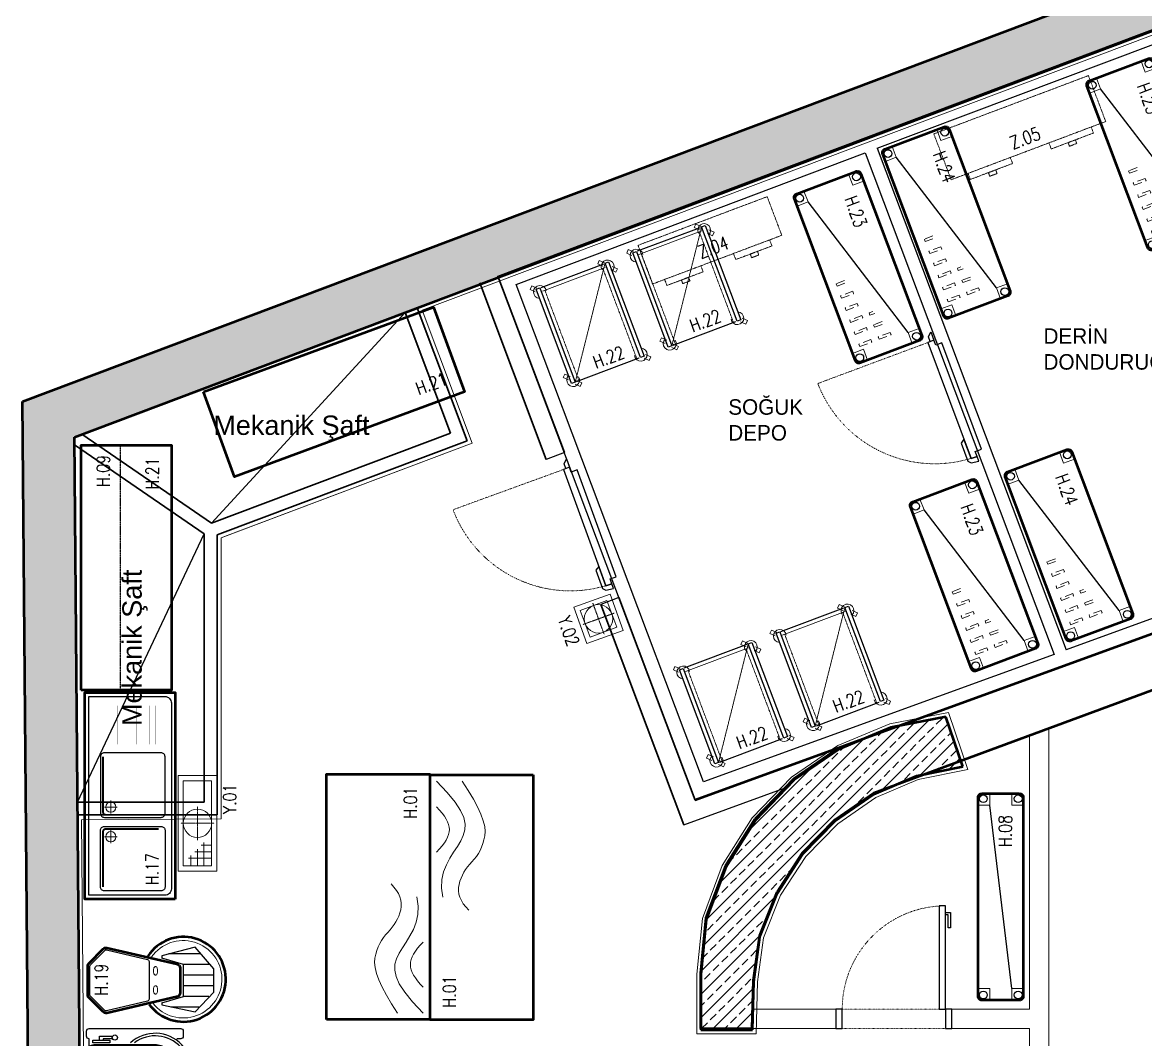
# Model space of a CAD drawing. Header units: millimetres. Extents: x 1443065 to 1517367, y 3763150 to 3779068.
# Drawn here: x 1445092 to 1445963, y 3770626 to 3771414 of the extents above; entities that cross this region are included whole.
import ezdxf
from ezdxf.enums import TextEntityAlignment as Align

# ---------------------------------------------------------------- set-up
doc = ezdxf.new("R2010")
doc.units = ezdxf.units.MM
for name, pattern in [('BORDER', [1.75, 0.5, -0.25, 0.5, -0.25, 0, -0.25]), ('DASHED', [0.75, 0.5, -0.25]), ('DASHED2', [0.375, 0.25, -0.125]), ('DOT', [0.25, 0, -0.25]), ('HIDDEN', [9.525, 6.35, -3.175])]:
    doc.linetypes.add(name, pattern=pattern)
for name, color, linetype, lineweight in [('-DWG_ANA', 7, 'Continuous', 50), ('-DWG_ANA_1', 7, 'BORDER', 25), ('-DWG_DETAY1', 7, 'Continuous', 25), ('-DWG_DETAY1_1', 7, 'BORDER', 20), ('-DWG_DETAY2', 7, 'Continuous', 15), ('-dwg_sdepo', 7, 'BORDER', 9), ('DUVAR', 2, 'Continuous', 35), ('Duvar160', 52, 'Continuous', 20), ('k-cizgi', 7, 'Continuous', 0), ('KAPI', 32, 'Continuous', 25), ('kapi-acilis', 43, 'DOT', 15), ('MAHAL', 52, 'Continuous', 13), ('NO', 7, 'Continuous', 30), ('PLAN', 253, 'Continuous', 15), ('s-depo', 140, 'Continuous', 25), ('SIVA', 3, 'Continuous', 9), ('TASIYICI', 170, 'Continuous', 50), ('yerizg-a', 7, 'Continuous', 15), ('yerizg-b', 7, 'Continuous', 9)]:
    doc.layers.add(name, color=color, linetype=linetype, lineweight=lineweight)
for name, color, linetype in [('BL-H', 210, 'Continuous'), ('BL-Y', 144, 'Continuous'), ('BL-Z', 117, 'Continuous'), ('m-TAR_duvar', 8, 'Continuous'), ('m-TFR_vitrifiye', 1, 'Continuous'), ('SDNO', 7, 'Continuous'), ('YAZI_BLM_1', 7, 'Continuous'), ('YRNO', 7, 'Continuous')]:
    doc.layers.add(name, color=color, linetype=linetype)
doc.styles.add('BLM_YAZI', font='stylu.ttf', dxfattribs={"width": 0.8})
doc.styles.add('ROMANS', font='romans.shx', dxfattribs={"width": 0.8})
doc.styles.get("Standard").update_dxf_attribs({"font": 'arial.ttf'})

# ---------------------------------------------------------------- blocks, each defined once
blk = doc.blocks.new('jd-td')
at = {"layer": 'YAZI_BLM_1', "style": 'BLM_YAZI'}
for s, p in [('DERİN', (0, 20)), ('DONDURUCU', (0, 0))]:
    blk.add_text(s, height=12, dxfattribs=at).set_placement(p)
blk = doc.blocks.new('jd-ts')
at = {"layer": 'YAZI_BLM_1', "style": 'BLM_YAZI'}
for s, p in [('SOĞUK', (0, 20)), ('DEPO', (0, 0))]:
    blk.add_text(s, height=12, dxfattribs=at).set_placement(p)
blk = doc.blocks.new('E_160')
at = {"layer": '-DWG_ANA', "color": 0}
blk.add_lwpolyline([(0, -70), (0, 0), (160, 0), (160, -70)], close=True, dxfattribs=at)
at = {"layer": '-DWG_DETAY1', "color": 0}
blk.add_lwpolyline([(3, -62), (3, -3), (157, -3), (157, -62, -0.414214), (152, -67), (8, -67, -0.414214)], format="xyb", close=True, dxfattribs=at)
blk = doc.blocks.new('EK_55R')
at = {"layer": '-DWG_DETAY1', "color": 0}
blk.add_lwpolyline([(22, -7), (-22, -7, 0.414214), (-25, -10), (-25, -54, 0.414214), (-22, -57), (22, -57, 0.414214), (25, -54), (25, -10, 0.414214)], format="xyb", close=True, dxfattribs=at)
at = {"layer": '-DWG_DETAY2', "color": 0, "const_width": 1.5}
blk.add_lwpolyline([(-20, -9), (21, -9, -0.414214), (23, -11), (23, -54)], format="xyb", dxfattribs=at)
at = {"layer": '-DWG_DETAY2', "color": 0}
for points in [[(22, -15), (12, -15)], [(17, -10), (17, -20)]]:
    blk.add_lwpolyline(points, dxfattribs=at)
blk.add_circle((17, -15), 4, dxfattribs=at)
blk = doc.blocks.new('EK_55L')
at = {"layer": '-DWG_DETAY1', "color": 0}
blk.add_lwpolyline([(-22, -7), (22, -7, -0.414214), (25, -10), (25, -54, -0.414214), (22, -57), (-22, -57, -0.414214), (-25, -54), (-25, -10, -0.414214)], format="xyb", close=True, dxfattribs=at)
at = {"layer": '-DWG_DETAY2', "color": 0, "const_width": 1.5}
blk.add_lwpolyline([(20, -9), (-21, -9, 0.414214), (-23, -11), (-23, -54)], format="xyb", dxfattribs=at)
at = {"layer": '-DWG_DETAY2', "color": 0}
for points in [[(-22, -15), (-12, -15)], [(-17, -10), (-17, -20)]]:
    blk.add_lwpolyline(points, dxfattribs=at)
blk.add_circle((-17, -15), 4, dxfattribs=at)
blk = doc.blocks.new('E2N160L')
at = {"layer": '-DWG_DETAY1', "color": 0, "const_width": 0.1}
for points in [[(120, -15), (150, -15, -0.552285)], [(120, -20), (150, -20, -0.552285)], [(120, -25), (150, -25, -0.552285)], [(120, -30), (150, -30, -0.552285)], [(120, -35), (150, -35, -0.552285)], [(120, -40), (150, -40, -0.552285)], [(120, -45), (150, -45, -0.552285)], [(120, -50), (150, -50, -0.552285)], [(120, -55), (150, -55, -0.552285)], [(120, -60), (150, -60, -0.552285)]]:
    blk.add_lwpolyline(points, format="xyb", dxfattribs=at)
at = {"layer": '-DWG_DETAY1', "color": 0, "linetype": 'Continuous'}
for name, p, rotation in [('EK_55L', (63.37, -37.08), 270), ('EK_55R', (56.37, -37.08), 90)]:
    blk.add_blockref(name, p, dxfattribs=dict(at, rotation=rotation))
at = {"layer": 'PLAN', "color": 0, "linetype": 'Continuous'}
blk.add_blockref('E_160', (0, 0), dxfattribs=at)
at = {"layer": 'NO', "linetype": 'Continuous', "style": 'ROMANS', "width": 0.8}
blk.add_attdef('NO', text='', height=10, dxfattribs=at).set_placement((23.26, -52.08), align=Align.MIDDLE)
blk = doc.blocks.new('J-K109r')
at = {"layer": 'KAPI', "linetype": 'Continuous'}
blk.add_lwpolyline([(-10, 10), (-5, 10), (-5, 90), (-10, 90)], close=True, dxfattribs=at)
blk.add_lwpolyline([(-5, 85), (-1, 85), (-1, 73), (-3, 73), (-3, 83), (-5, 83)], dxfattribs=at)
at = {"layer": 'kapi-acilis', "linetype": 'DOT'}
blk.add_arc((-5, 10), 80, 90, 180, dxfattribs=at)
blk = doc.blocks.new('J-KS09r')
at = {"layer": 'kapi-acilis', "linetype": 'DOT'}
blk.add_lwpolyline([(3, 11), (3, 107)], dxfattribs=at)
blk.add_arc((4.16, 9.84), 97.16, 90.68143, 179.31857, dxfattribs=at)
at = {"layer": 's-depo', "linetype": 'Continuous'}
for points in [[(-77, 16), (-79, 19), (-94, 19), (-96, 17), (-97, 11), (-93, 11), (-93, 16)], [(-1, 11), (3, 11), (3, 16), (-93, 16), (-93, 11), (-89, 11), (-89, 6), (-1, 6), (-1, 11)], [(3, 14), (7, 14), (10, 11), (3, 11)]]:
    blk.add_lwpolyline(points, close=True, dxfattribs=at)
blk = doc.blocks.new('T_190')
at = {"layer": '-DWG_ANA', "color": 0}
blk.add_lwpolyline([(0, 0), (190, 0), (190, -70), (0, -70)], close=True, dxfattribs=at)
blk = doc.blocks.new('TCN190-R')
at = {"layer": 'PLAN', "color": 0, "linetype": 'Continuous'}
blk.add_blockref('T_190', (0, 0), dxfattribs=at)
at = {"layer": 'NO', "linetype": 'Continuous', "style": 'ROMANS', "width": 0.8}
blk.add_attdef('NO', text='', height=10, dxfattribs=at).set_placement((168, -55), align=Align.MIDDLE)
blk = doc.blocks.new('RRN193')
at = {"layer": '-DWG_ANA_1', "color": 0}
blk.add_lwpolyline([(0, -30), (0, 0), (190, 0), (190, -30)], close=True, dxfattribs=at)
at = {"layer": 'NO', "linetype": 'Continuous', "style": 'ROMANS', "width": 0.8}
blk.add_attdef('NO', text='', height=10, dxfattribs=at).set_placement((170, -17), align=Align.MIDDLE)
blk = doc.blocks.new('IDD164')
at = {"layer": '-DWG_ANA', "color": 0}
blk.add_lwpolyline([(3, 0), (157, 0, -0.414214), (160, -3), (160, -32, -0.414214), (157, -35), (3, -35, -0.414214), (0, -32), (0, -3, -0.414214)], format="xyb", close=True, dxfattribs=at)
at = {"layer": '-DWG_DETAY1', "color": 0}
blk.add_lwpolyline([(9, -26), (151, -9)], dxfattribs=at)
for centre in [(4, -4), (156, -4), (4, -31), (156, -31)]:
    blk.add_circle(centre, 3, dxfattribs=at)
at = {"layer": '-DWG_DETAY2', "color": 0, "linetype": 'Continuous'}
for points in [[(0, -9), (9, -9), (9, 0)], [(151, 0), (151, -9), (160, -9)], [(0, -26), (9, -26), (9, -35)], [(160, -26), (151, -26), (151, -35)]]:
    blk.add_lwpolyline(points, dxfattribs=at)
at = {"layer": 'NO', "linetype": 'Continuous', "style": 'ROMANS', "width": 0.8}
blk.add_attdef('NO', text='', height=10, dxfattribs=at).set_placement((131, -21), align=Align.MIDDLE)
blk = doc.blocks.new('IDP146')
at = {"layer": '-DWG_ANA', "color": 0}
blk.add_lwpolyline([(3, 0), (137, 0, -0.414214), (140, -3), (140, -52, -0.414214), (137, -55), (3, -55, -0.414214), (0, -52), (0, -3, -0.414214)], format="xyb", close=True, dxfattribs=at)
at = {"layer": '-DWG_DETAY1', "color": 0}
blk.add_lwpolyline([(9, -46), (131, -9)], dxfattribs=at)
for centre in [(4, -4), (136, -4), (4, -51), (136, -51)]:
    blk.add_circle(centre, 3, dxfattribs=at)
at = {"layer": '-DWG_DETAY2', "color": 0, "linetype": 'Continuous'}
for points in [[(0, -9), (9, -9), (9, 0)], [(131, 0), (131, -9), (140, -9)], [(0, -46), (9, -46), (9, -55)], [(140, -46), (131, -46), (131, -55)]]:
    blk.add_lwpolyline(points, dxfattribs=at)
at = {"layer": '-DWG_DETAY2', "color": 0, "linetype": 'HIDDEN'}
for points in [[(12, -7), (12, -17), (14, -17), (14, -7)], [(22, -7), (22, -17), (24, -17), (24, -7)], [(32, -7), (32, -17), (34, -17), (34, -7)], [(42, -7), (42, -17), (44, -17), (44, -7)], [(52, -7), (52, -17), (54, -17), (54, -7)], [(12, -23), (12, -33), (14, -33), (14, -23)]]:
    blk.add_lwpolyline(points, close=True, dxfattribs=at)
for points in [[(64, -14), (64, -7), (62, -7), (62, -15)], [(24, -30), (24, -23), (22, -23), (22, -31)], [(34, -26), (34, -23), (32, -23), (32, -27)]]:
    blk.add_lwpolyline(points, dxfattribs=at)
at = {"layer": 'NO', "linetype": 'Continuous', "style": 'ROMANS', "width": 0.8}
blk.add_attdef('NO', text='', height=10, dxfattribs=at).set_placement((111, -41), align=Align.MIDDLE)
blk = doc.blocks.new('ATK100')
at = {"layer": '-DWG_ANA_1', "color": 0, "linetype": 'Continuous'}
for points in [[(0, -78), (0, 0), (3, 0), (3, -78)], [(57, -78), (57, 0), (60, 0), (60, -78)]]:
    blk.add_lwpolyline(points, close=True, dxfattribs=at)
at = {"layer": '-DWG_DETAY1', "color": 0, "linetype": 'Continuous'}
for points in [[(4, 0), (56, 0)], [(4, -78), (56, -78)]]:
    blk.add_lwpolyline(points, dxfattribs=at)
at = {"layer": '-DWG_DETAY1_1', "color": 0}
for points in [[(6, -78), (6, -3)], [(54, -78), (54, -3)]]:
    blk.add_lwpolyline(points, dxfattribs=at)
at = {"layer": '-DWG_DETAY2', "color": 0, "linetype": 'DASHED'}
blk.add_line((3, -78), (57, 0), dxfattribs=at)
at = {"layer": '-DWG_DETAY2', "color": 0, "linetype": 'HIDDEN'}
for points in [[(-1.39, -1.61), (-4.49, 1.49), (-2.36, 3.61), (0.77, 0.47)], [(54.61, -1.61), (51.51, 1.49), (53.64, 3.61), (56.77, 0.47)], [(59.39, -6.39), (62.49, -9.49), (64.61, -7.36), (61.47, -4.23)], [(-1.39, -74.61), (-4.49, -71.51), (-2.36, -69.39), (0.77, -72.53)], [(2.39, -79.39), (5.49, -82.49), (7.61, -80.36), (4.47, -77.23)], [(59.39, -79.39), (62.49, -82.49), (64.61, -80.36), (61.47, -77.23)]]:
    blk.add_lwpolyline(points, dxfattribs=at)
at = {"layer": '-DWG_DETAY2', "color": 0, "linetype": 'Continuous'}
blk.add_lwpolyline([(4, -3), (56, -3)], dxfattribs=at)
at = {"layer": '-DWG_DETAY2', "color": 0}
for centre, start, end in [((2, -3), 348.46304, 246.42182), ((58, -3), 293.57818, 191.53696), ((2, -76), 113.57818, 11.53696), ((58, -76), 168.46304, 66.42182)]:
    blk.add_arc(centre, 5, start, end, dxfattribs=at)
at = {"layer": 'NO', "linetype": 'Continuous', "style": 'ROMANS', "width": 0.8}
blk.add_attdef('NO', text='', height=10, dxfattribs=at).set_placement((34, -69), align=Align.MIDDLE)
blk = doc.blocks.new('Y-SIFON')
at = {"layer": 'yerizg-a', "color": 0, "linetype": 'Continuous'}
blk.add_circle((0, 0), 11, dxfattribs=at)
at = {"layer": 'yerizg-b', "color": 0, "linetype": 'DASHED2'}
for points in [[(0, 13), (0, -13)], [(-13, 0), (13, 0)]]:
    blk.add_lwpolyline(points, dxfattribs=at)
blk = doc.blocks.new('1BS-YK37A')
at = {"layer": 'yerizg-a', "color": 0}
blk.add_lwpolyline([(0, 0), (74, 0), (74, -30), (0, -30)], close=True, dxfattribs=at)
at = {"layer": 'yerizg-b', "color": 0}
for p, q in [((10, -26), (10, -8)), ((4, -10), (12, -10)), ((4, -15), (17, -15)), ((15, -26), (15, -13)), ((4, -20), (22, -20)), ((20, -26), (20, -18))]:
    blk.add_line(p, q, dxfattribs=at)
blk.add_lwpolyline([(4, -4), (70, -4), (70, -26), (4, -26)], close=True, dxfattribs=at)
at = {"layer": 'PLAN', "color": 0, "linetype": 'Continuous'}
blk.add_blockref('Y-SIFON', (37, -15), dxfattribs=at)
at = {"layer": 'YRNO', "linetype": 'Continuous', "style": 'ROMANS', "width": 0.8}
blk.add_attdef('YRNO', text='', height=10, dxfattribs=at).set_placement((56, -40), align=Align.MIDDLE)
blk = doc.blocks.new('1bs-yk33a')
at = {"layer": 'yerizg-a', "color": 0}
blk.add_lwpolyline([(0, 0), (30, 0), (30, -30), (0, -30)], close=True, dxfattribs=at)
at = {"layer": 'yerizg-b', "color": 0}
blk.add_lwpolyline([(4, -4), (26, -4), (26, -26), (4, -26)], close=True, dxfattribs=at)
at = {"layer": 'PLAN', "color": 0, "linetype": 'Continuous'}
blk.add_blockref('Y-SIFON', (15, -15), dxfattribs=at)
at = {"layer": 'YRNO', "linetype": 'Continuous', "style": 'ROMANS', "width": 0.8}
blk.add_attdef('YRNO', text='', height=10, dxfattribs=at).set_placement((16, -40), align=Align.MIDDLE)
blk = doc.blocks.new('1br-pc3dh')
at = {"layer": '-dwg_sdepo', "color": 0, "lineweight": 0}
blk.add_lwpolyline([(128, -38), (0, -38), (0, 0), (128, 0)], close=True, dxfattribs=at)
for points in [[(14, -38), (14, -43), (49, -43), (49, -38)], [(36.87, -43), (26.87, -43)], [(81, -38), (81, -43), (116, -43), (116, -38)]]:
    blk.add_lwpolyline(points, dxfattribs=at)
at = {"layer": '-dwg_sdepo', "color": 0, "linetype": 'DASHED2'}
for points in [[(29, -43), (29, -46), (35, -46), (35, -43)], [(95, -43), (95, -46), (101, -46), (101, -43)]]:
    blk.add_lwpolyline(points, close=True, dxfattribs=at)
at = {"layer": 'SDNO', "linetype": 'Continuous', "style": 'ROMANS', "width": 0.8}
blk.add_attdef('SDNO', text='', height=10, dxfattribs=at).set_placement((65, -28), align=Align.MIDDLE)
blk = doc.blocks.new('1br-pc3nh')
at = {"layer": '-dwg_sdepo', "color": 0, "lineweight": 0}
blk.add_lwpolyline([(107, -32), (0, -32), (0, 0), (107, 0)], close=True, dxfattribs=at)
for points in [[(10, -32), (10, -37), (40, -37), (40, -32)], [(67, -32), (67, -37), (97, -37), (97, -32)], [(27.87, -37), (17.87, -37)]]:
    blk.add_lwpolyline(points, dxfattribs=at)
at = {"layer": '-dwg_sdepo', "color": 0, "linetype": 'DASHED2'}
for points in [[(22, -37), (22, -40), (28, -40), (28, -37)], [(79, -37), (79, -40), (85, -40), (85, -37)]]:
    blk.add_lwpolyline(points, close=True, dxfattribs=at)
at = {"layer": 'SDNO', "linetype": 'Continuous', "style": 'ROMANS', "width": 0.8}
blk.add_attdef('SDNO', text='', height=10, dxfattribs=at).set_placement((54, -22), align=Align.MIDDLE)
blk = doc.blocks.new('T_198')
at = {"layer": '-DWG_ANA', "color": 0}
blk.add_lwpolyline([(0, 0), (190, 0), (190, -80), (0, -80)], close=True, dxfattribs=at)
blk = doc.blocks.new('T_MC')
at = {"layer": '-DWG_DETAY2', "color": 0, "linetype": 'Continuous'}
for points in [[(5, 25), (12.23, 29.65), (18.91, 33.59), (25.04, 36.84), (30.62, 39.38), (35.66, 41.21), (40.16, 42.34), (44.1, 42.77), (47.5, 42.5), (50.55, 41.8), (53.44, 40.94), (56.17, 39.92), (58.75, 38.75), (61.17, 37.42), (63.44, 35.94), (65.55, 34.3), (67.5, 32.5), (69.41, 30.7), (71.41, 29.06), (73.48, 27.58), (75.62, 26.25), (77.85, 25.08), (80.16, 24.06), (82.54, 23.2), (85, 22.5), (87.5, 22.07), (90, 22.03), (92.5, 22.38), (95, 23.12), (97.5, 24.26), (100, 25.78), (102.5, 27.7), (105, 30)], [(5, 5), (13.7, 13.24), (21.19, 19.36), (27.65, 23.57), (33.28, 26.09), (38.26, 27.16), (42.79, 26.97), (47.06, 25.76), (51.25, 23.75), (55.54, 21.16), (60.02, 18.26), (64.76, 15.33), (69.84, 12.66), (75.33, 10.51), (81.31, 9.16), (87.84, 8.9), (95, 10)], [(25, 5), (27.46, 7.34), (29.84, 9.38), (32.15, 11.09), (34.38, 12.5), (36.52, 13.59), (38.59, 14.38), (40.59, 14.84), (42.5, 15), (44.41, 14.84), (46.41, 14.38), (48.48, 13.59), (50.62, 12.5), (52.85, 11.09), (55.16, 9.38), (57.54, 7.34), (60, 5)], [(0, 0), (0, 0)]]:
    blk.add_lwpolyline(points, dxfattribs=at)
blk = doc.blocks.new('TMT198-S')
at = {"layer": 'PLAN', "color": 0, "linetype": 'Continuous'}
for name, p in [('T_198', (0, 0)), ('T_MC', (0, -80))]:
    blk.add_blockref(name, p, dxfattribs=at)
at = {"layer": 'NO', "linetype": 'Continuous', "style": 'ROMANS', "width": 0.8}
blk.add_attdef('NO', text='', height=10, dxfattribs=at).set_placement((168, -65), align=Align.MIDDLE)
blk = doc.blocks.new('IDP146-K')
at = {"layer": '-DWG_ANA', "color": 0}
blk.add_lwpolyline([(3, 0), (137, 0, -0.414214), (140, -3), (140, -52, -0.414214), (137, -55), (3, -55, -0.414214), (0, -52), (0, -3, -0.414214)], format="xyb", close=True, dxfattribs=at)
at = {"layer": '-DWG_DETAY1', "color": 0}
blk.add_lwpolyline([(9, -46), (131, -9)], dxfattribs=at)
for centre in [(4, -4), (136, -4), (4, -51), (136, -51)]:
    blk.add_circle(centre, 3, dxfattribs=at)
at = {"layer": '-DWG_DETAY2', "color": 0, "linetype": 'Continuous'}
for points in [[(0, -9), (9, -9), (9, 0)], [(131, 0), (131, -9), (140, -9)], [(0, -46), (9, -46), (9, -55)], [(140, -46), (131, -46), (131, -55)]]:
    blk.add_lwpolyline(points, dxfattribs=at)
at = {"layer": '-DWG_DETAY2', "color": 0, "linetype": 'HIDDEN'}
for points in [[(12, -7), (12, -17), (14, -17), (14, -7)], [(22, -7), (22, -17), (24, -17), (24, -7)], [(32, -7), (32, -17), (34, -17), (34, -7)], [(42, -7), (42, -17), (44, -17), (44, -7)], [(52, -7), (52, -17), (54, -17), (54, -7)], [(12, -23), (12, -33), (14, -33), (14, -23)]]:
    blk.add_lwpolyline(points, close=True, dxfattribs=at)
for points in [[(64, -14), (64, -7), (62, -7), (62, -15)], [(24, -30), (24, -23), (22, -23), (22, -31)], [(34, -26), (34, -23), (32, -23), (32, -27)]]:
    blk.add_lwpolyline(points, dxfattribs=at)
at = {"layer": 'NO', "linetype": 'Continuous', "style": 'ROMANS', "width": 0.8}
blk.add_attdef('NO', text='', height=10, dxfattribs=at).set_placement((111, -41), align=Align.MIDDLE)
blk = doc.blocks.new('SPA-SP60M')
at = {"layer": '-DWG_ANA', "color": 0}
blk.add_lwpolyline([(-14, 0), (15, 0, -0.414214), (20, -5), (20, -53, -0.923077), (-19, -53), (-19, -5, -0.414214)], format="xyb", close=True, dxfattribs=at)
at = {"layer": '-DWG_DETAY1', "color": 0}
for points in [[(-18, -1), (-24, -1), (-24, -1, 0.414214), (-26, 1), (-30, 1, 0.414214), (-32, -1), (-32, -72, 0.414214), (-30, -74), (-26, -74, 0.414214), (-24, -72), (-24, -69)], [(19, -1), (25, -1), (25, -1, -0.414214), (27, 1), (31, 1, -0.414214), (33, -1), (33, -72, -0.414214), (31, -74), (27, -74, -0.414214), (25, -72), (25, -69)]]:
    blk.add_lwpolyline(points, format="xyb", dxfattribs=at)
for points in [[(-28, -16), (-28, -8), (-20, -8), (-20, -10), (-26, -10), (-26, -16)], [(25, -19), (25, -12), (24, -12), (24, -17), (22, -17), (22, -4), (24, -4), (24, -9), (27, -9), (27, -19)], [(24, -9), (24, -12)]]:
    blk.add_lwpolyline(points, dxfattribs=at)
for centre, radius in [((-27, -18), 2.24), ((26, -21), 2)]:
    blk.add_circle(centre, radius, dxfattribs=at)
for radius, start, end in [(28.81, 138.27498, 41.72502), (26.81, 143.32447, 36.67553)]:
    blk.add_arc((0.5, -52.19), radius, start, end, dxfattribs=at)
at = {"layer": 'NO', "linetype": 'Continuous', "style": 'ROMANS', "width": 0.8}
blk.add_attdef('NO', text='', height=10, dxfattribs=at).set_placement((2, -14), align=Align.MIDDLE)
blk = doc.blocks.new('1DR-ISM75')
at = {"layer": '-DWG_ANA', "color": 0}
for points in [[(-12.1, 0), (11.28, 0, -0.198912), (13.62, -0.97), (24.65, -12, -0.242213), (25.57, -14.88), (13.11, -68.84, -0.366629), (9.85, -71.6), (-9.3, -71.6, -0.366629), (-12.56, -68.84), (-25.02, -14.88, -0.242213), (-24.1, -12), (-12.1, 0)], [(-18.27, -47.65, 3.20762), (19.06, -46.6, 3.027737)]]:
    blk.add_lwpolyline(points, format="xyb", dxfattribs=at)
at = {"layer": '-DWG_DETAY1', "color": 0}
blk.add_lwpolyline([(-11.42, -1.65), (11.28, -1.65, -0.198912), (12.45, -2.13), (23.48, -13.17, -0.242213), (23.94, -14.6), (16.43, -46.17, -0.366629), (14.8, -47.55), (-14.25, -47.55, -0.366629), (-15.88, -46.17), (-23.39, -14.6, -0.242213), (-22.93, -13.17)], format="xyb", close=True, dxfattribs=at)
for points in [[(-17.05, -57.45), (-18.7, -57.45), (-23.95, -83.25), (-8.8, -97.7), (9.35, -97.7), (26.15, -83.25), (19.25, -57.45), (17.6, -57.45)], [(-17.05, -57.45), (-12.1, -74.25), (12.65, -74.25), (17.6, -57.45)], [(-20.35, -86.05), (-20.35, -64.41)], [(20.9, -87.19), (20.9, -62.75)], [(-12.1, -93.75), (-12.1, -74.25)], [(-3.85, -97.7), (-3.85, -74.25)], [(4.4, -97.7), (4.4, -74.25)], [(12.65, -94.4), (12.65, -74.25)]]:
    blk.add_lwpolyline(points, dxfattribs=at)
at = {"layer": '-DWG_DETAY2', "color": 0}
blk.add_lwpolyline([(-17.61, -50.56, 2.997575), (18.42, -49.43)], format="xyb", dxfattribs=at)
for points in [[(-7.15, -50.85, 0.051099), (-8.48, -50.99, 0.064948), (-9.48, -51.33, 0.104203), (-10.25, -51.94, 0.174705), (-10.45, -52.5, 0.174705), (-10.25, -53.06, 0.104203), (-9.48, -53.67, 0.064948), (-8.48, -54.01, 0.051099), (-7.15, -54.15, 0.051099), (-5.82, -54.01, 0.064948), (-4.82, -53.67, 0.104203), (-4.05, -53.06, 0.174705), (-3.85, -52.5, 0.174705), (-4.05, -51.94, 0.104203), (-4.82, -51.33, 0.064948), (-5.82, -50.99, 0.051099)], [(7.7, -50.85, 0.051099), (6.37, -50.99, 0.064948), (5.37, -51.33, 0.104203), (4.6, -51.94, 0.174705), (4.4, -52.5, 0.174705), (4.6, -53.06, 0.104203), (5.37, -53.67, 0.064948), (6.37, -54.01, 0.051099), (7.7, -54.15, 0.051099), (9.03, -54.01, 0.064948), (10.03, -53.67, 0.104203), (10.8, -53.06, 0.174705), (11, -52.5, 0.174705), (10.8, -51.94, 0.104203), (10.03, -51.33, 0.064948), (9.03, -50.99, 0.051099)]]:
    blk.add_lwpolyline(points, format="xyb", close=True, dxfattribs=at)
at = {"layer": 'NO', "linetype": 'Continuous', "style": 'ROMANS', "width": 0.8}
blk.add_attdef('NO', text='', height=9, dxfattribs=at).set_placement((0.9, -10.42), align=Align.MIDDLE)

msp = doc.modelspace()

# ---------------------------------------------------------------- hatches: boundary and pattern name
at = {"layer": 'm-TAR_duvar'}
h = msp.add_hatch(dxfattribs=at)
h.set_pattern_fill('ANSI33', color=256, scale=2)
h.set_pattern_definition([(45, (27620.463, -87954.953), (-8.98025612, 8.98025612), []), (45, (27629.443, -87954.953), (-8.98025612, 8.98025612), [6.35, -3.175])])
h.paths.add_polyline_path([(1454794.44, 3768891.25), (1454777.28, 3769060.22), (1454740.17, 3769224.96), (1454678.91, 3769382.58), (1454596.91, 3769530.2), (1454495.37, 3769665.05), (1454375.86, 3769783.46), (1454239.69, 3769884.92), (1454091.6, 3769966), (1453859.58, 3770075.21), (1453406.13, 3770314.52), (1453184.71, 3770444.62), (1451716.99, 3771328.64), (1451249.47, 3771588.02), (1451035.26, 3771685.46), (1450763.61, 3771809.03), (1450409.17, 3771939.61), (1448897.84, 3772143.01), (1447435.26, 3772002.72), (1445092.32, 3771120.18), (1445146.3, 3764847.08), (1454849.85, 3764847.08)])
h.paths.add_polyline_path([(1445185.96, 3764887.08), (1445132.56, 3771092.6), (1447444.38, 3771963.41), (1448897.07, 3772102.76), (1450399.48, 3771900.56), (1450748.39, 3771772.01), (1451018.7, 3771649.05), (1451231.46, 3771552.27), (1451696.97, 3771294), (1453164.25, 3770410.24), (1453386.65, 3770279.57), (1453841.71, 3770039.41), (1454073.47, 3769930.33), (1454218.03, 3769851.17), (1454349.7, 3769753.07), (1454465.16, 3769638.67), (1454563.29, 3769508.35), (1454642.62, 3769365.55), (1454701.81, 3769213.26), (1454737.73, 3769053.78), (1454754.47, 3768888.95), (1454809.3, 3764887.08)], flags=16)
h.paths.add_polyline_path([(1452002.28, 3765847.08), (1451882.28, 3765847.08), (1451882.28, 3765967.08), (1452002.28, 3765967.08)], flags=0)
h.paths.add_polyline_path([(1452782.41, 3765847.08), (1452782.41, 3765967.08), (1452902.41, 3765967.08), (1452902.41, 3765847.08)], flags=0)
h.paths.add_polyline_path([(1451282.28, 3765847.08), (1451162.28, 3765847.08), (1451162.28, 3765967.08), (1451282.28, 3765967.08)], flags=0)
h.paths.add_polyline_path([(1452002.41, 3766436.58), (1451902.41, 3766436.58), (1451902.41, 3766536.58), (1451902.48, 3766670.96), (1451282.41, 3766670.96), (1451282.41, 3766536.58), (1451282.41, 3766436.58), (1451182.41, 3766436.58), (1451182.41, 3766536.58), (1451227.41, 3766536.58), (1451227.41, 3766715.96), (1451912.48, 3766715.96), (1451912.48, 3766725.96), (1451957.48, 3766725.96), (1451957.48, 3766715.96), (1451957.48, 3766536.58), (1452002.41, 3766536.58)], flags=0)
h.paths.add_polyline_path([(1453715.4, 3765317.08), (1453715.4, 3765377.08), (1453775.4, 3765377.08), (1453775.4, 3765317.08)], flags=0)
h.paths.add_polyline_path([(1452782.41, 3766436.58), (1452782.41, 3766556.58), (1452902.41, 3766556.58), (1452902.41, 3766436.58)], flags=0)
h.paths.add_polyline_path([(1453675.3, 3765847.08), (1453675.3, 3765947.08), (1453775.3, 3765947.08), (1453775.3, 3765847.08)], flags=0)
h.paths.add_polyline_path([(1451957.48, 3766815.96), (1451912.48, 3766815.96), (1451912.48, 3767203.19), (1451227.41, 3767203.19), (1451227.41, 3767446.58), (1451287.41, 3767446.58), (1451287.41, 3767406.58), (1451267.41, 3767406.58), (1451267.41, 3767243.33), (1451917.48, 3767243.33), (1451917.48, 3767406.58), (1451897.48, 3767406.58), (1451897.48, 3767446.58), (1451957.48, 3767446.58), (1451957.48, 3767203.19)], flags=0)
h.paths.add_polyline_path([(1450402.41, 3765847.08), (1450282.41, 3765847.08), (1450282.41, 3765967.08), (1450402.41, 3765967.08)], flags=0)
h.paths.add_polyline_path([(1450272.24, 3765847.08), (1450172.24, 3765847.08), (1450172.24, 3765947.08), (1450272.24, 3765947.08)], flags=0)
h.paths.add_polyline_path([(1454209.8, 3765317.08), (1454209.8, 3765377.08), (1454269.8, 3765377.08), (1454269.8, 3765317.08)], flags=0)
h.paths.add_polyline_path([(1453675.3, 3766436.58), (1453675.3, 3766536.58), (1453775.3, 3766536.58), (1453775.3, 3766436.58)], flags=0)
h.paths.add_polyline_path([(1454209.8, 3765847.08), (1454209.8, 3765907.08), (1454269.8, 3765907.08), (1454269.8, 3765847.08)], flags=0)
h.paths.add_polyline_path([(1450402.41, 3766436.58), (1450282.41, 3766436.58), (1450282.41, 3766556.58), (1450402.41, 3766556.58)], flags=0)
h.paths.add_polyline_path([(1452782.41, 3767196.58), (1452782.41, 3767316.58), (1452902.41, 3767316.58), (1452902.41, 3767196.58)], flags=0)
h.paths.add_polyline_path([(1450272.41, 3766436.58), (1450172.41, 3766436.58), (1450172.41, 3766536.58), (1450272.41, 3766536.58)], flags=0)
h.paths.add_polyline_path([(1449584.07, 3765847.08), (1449484.07, 3765847.08), (1449484.07, 3765947.08), (1449584.07, 3765947.08)], flags=0)
h.paths.add_polyline_path([(1453675.3, 3767196.58), (1453675.3, 3767296.58), (1453775.3, 3767296.58), (1453775.3, 3767196.58)], flags=0)
h.paths.add_polyline_path([(1450402.41, 3767196.58), (1450282.41, 3767196.58), (1450282.41, 3767316.58), (1450402.41, 3767316.58)], flags=0)
h.paths.add_polyline_path([(1450272.41, 3767196.58), (1450172.41, 3767196.58), (1450172.41, 3767296.58), (1450272.41, 3767296.58)], flags=0)
h.paths.add_polyline_path([(1451957.48, 3767847.59), (1451897.48, 3767847.59), (1451897.48, 3767887.59), (1451917.48, 3767887.59), (1451917.48, 3768050.83), (1451267.41, 3768050.83), (1451267.41, 3767887.59), (1451287.41, 3767887.59), (1451287.41, 3767847.59), (1451227.41, 3767847.59), (1451227.41, 3768090.97), (1451912.48, 3768090.97), (1451912.48, 3768477.19), (1451957.48, 3768477.19), (1451957.48, 3768090.97)], flags=0)
h.paths.add_polyline_path([(1449584.07, 3766436.58), (1449484.07, 3766436.58), (1449484.07, 3766536.58), (1449584.07, 3766536.58)], flags=0)
h.paths.add_polyline_path([(1452782.41, 3767976.58), (1452782.41, 3768096.58), (1452902.41, 3768096.58), (1452902.41, 3767976.58)], flags=0)
h.paths.add_polyline_path([(1453675.3, 3767996.58), (1453675.3, 3768096.58), (1453775.3, 3768096.58), (1453775.3, 3767996.58)], flags=0)
h.paths.add_polyline_path([(1448737.73, 3765847.08), (1448577.73, 3765847.08), (1448577.73, 3765947.08), (1448692.73, 3765947.08), (1448692.73, 3766436.58), (1448577.73, 3766436.58), (1448577.73, 3766536.58), (1448737.73, 3766536.58), (1448737.73, 3766436.58), (1448737.73, 3765947.08)], flags=0)
h.paths.add_polyline_path([(1450402.41, 3767976.58), (1450282.41, 3767976.58), (1450282.41, 3768096.58), (1450402.41, 3768096.58)], flags=0)
h.paths.add_polyline_path([(1450272.41, 3767996.58), (1450172.41, 3767996.58), (1450172.41, 3768096.58), (1450272.41, 3768096.58)], flags=0)
h.paths.add_polyline_path([(1451957.48, 3768567.19), (1451912.48, 3768567.19), (1451912.48, 3768577.19), (1451227.41, 3768577.19), (1451227.41, 3768756.58), (1451172.41, 3768756.58), (1451172.41, 3768856.58), (1451282.41, 3768856.58), (1451282.41, 3768756.58), (1451282.41, 3768622.19), (1451902.48, 3768622.19), (1451902.48, 3768756.58), (1451902.41, 3768756.58), (1451902.41, 3768856.58), (1452002.41, 3768856.58), (1452002.41, 3768756.58), (1451957.48, 3768756.58), (1451957.48, 3768577.19)], flags=0)
h.paths.add_polyline_path([(1452002.41, 3768756.58), (1451902.41, 3768756.58), (1451902.41, 3768856.58), (1452002.41, 3768856.58)], flags=0)
h.paths.add_polyline_path([(1452782.41, 3768736.58), (1452782.41, 3768856.58), (1452902.41, 3768856.58), (1452902.41, 3768736.58)], flags=0)
h.paths.add_polyline_path([(1448737.74, 3767196.58), (1448577.74, 3767196.58), (1448577.74, 3767296.58), (1448737.74, 3767296.58)], flags=0)
h.paths.add_polyline_path([(1453675.3, 3768756.58), (1453675.3, 3768856.58), (1453775.3, 3768856.58), (1453775.3, 3768756.58)], flags=0)
h.paths.add_polyline_path([(1450402.41, 3768736.58), (1450282.41, 3768736.58), (1450282.41, 3768856.58), (1450402.41, 3768856.58)], flags=0)
h.paths.add_polyline_path([(1447937.73, 3765847.08), (1447837.73, 3765847.08), (1447837.73, 3765947.08), (1447937.73, 3765947.08)], flags=0)
h.paths.add_polyline_path([(1450272.41, 3768756.58), (1450172.41, 3768756.58), (1450172.41, 3768856.58), (1450272.41, 3768856.58)], flags=0)
h.paths.add_polyline_path([(1453744.51, 3768902.52), (1453693.08, 3768933.43), (1453723.98, 3768984.86), (1453775.41, 3768953.95)], flags=0)
h.paths.add_polyline_path([(1452002.41, 3769327.08), (1451882.41, 3769327.08), (1451882.41, 3769447.08), (1452002.41, 3769447.08)], flags=0)
h.paths.add_polyline_path([(1447937.73, 3766436.58), (1447837.73, 3766436.58), (1447837.73, 3766536.58), (1447937.73, 3766536.58)], flags=0)
h.paths.add_polyline_path([(1451282.41, 3769327.08), (1451162.41, 3769327.08), (1451162.41, 3769447.08), (1451282.41, 3769447.08)], flags=0)
h.paths.add_polyline_path([(1448737.73, 3767996.58), (1448577.73, 3767996.58), (1448577.73, 3768096.58), (1448737.73, 3768096.58)], flags=0)
h.paths.add_polyline_path([(1449584.07, 3768756.58), (1449484.07, 3768756.58), (1449484.07, 3768856.58), (1449584.07, 3768856.58)], flags=0)
h.paths.add_polyline_path([(1450402.41, 3769327.08), (1450282.41, 3769327.08), (1450282.41, 3769447.08), (1450402.41, 3769447.08)], flags=0)
h.paths.add_polyline_path([(1447937.73, 3767196.58), (1447837.73, 3767196.58), (1447837.73, 3767296.58), (1447937.73, 3767296.58)], flags=0)
h.paths.add_polyline_path([(1450272.41, 3769347.08), (1450172.41, 3769347.08), (1450172.41, 3769447.08), (1450272.41, 3769447.08)], flags=0)
h.paths.add_polyline_path([(1448737.73, 3768676.58), (1448637.73, 3768676.58), (1448637.73, 3768856.58), (1448737.73, 3768856.58)], flags=0)
h.paths.add_polyline_path([(1449584.07, 3769347.08), (1449484.07, 3769347.08), (1449484.07, 3769447.08), (1449584.07, 3769447.08)], flags=0)
h.paths.add_polyline_path([(1447037.73, 3765847.08), (1446937.73, 3765847.08), (1446937.73, 3765947.08), (1447037.73, 3765947.08)], flags=0)
h.paths.add_polyline_path([(1447937.73, 3767996.58), (1447837.73, 3767996.58), (1447837.73, 3768096.58), (1447937.73, 3768096.58)], flags=0)
h.paths.add_polyline_path([(1447037.73, 3766436.58), (1446937.73, 3766436.58), (1446937.73, 3766536.58), (1447037.73, 3766536.58)], flags=0)
h.paths.add_polyline_path([(1451282.41, 3770304.32), (1451182.41, 3770304.32), (1451182.41, 3770444.32), (1451212.41, 3770486.32), (1451322.41, 3770421.32)], flags=0)
h.paths.add_polyline_path([(1447037.73, 3767196.58), (1446937.73, 3767196.58), (1446937.73, 3767296.58), (1447037.73, 3767296.58)], flags=0)
h.paths.add_polyline_path([(1448737.73, 3769347.08), (1448637.73, 3769347.08), (1448637.73, 3769447.08), (1448737.73, 3769447.08)], flags=0)
h.paths.add_polyline_path([(1447937.73, 3768756.58), (1447837.73, 3768756.58), (1447837.73, 3768856.58), (1447937.73, 3768856.58)], flags=0)
h.paths.add_polyline_path([(1450382.41, 3770315.63), (1450282.41, 3770315.63), (1450282.41, 3770415.63), (1450382.41, 3770415.63)], flags=0)
h.paths.add_polyline_path([(1450272.41, 3770315.63), (1450172.41, 3770315.63), (1450172.41, 3770415.63), (1450272.41, 3770415.63)], flags=0)
h.paths.add_polyline_path([(1446297.73, 3765847.08), (1446137.73, 3765847.08), (1446137.73, 3765947.08), (1446137.73, 3766436.58), (1446137.73, 3766536.58), (1446137.74, 3767196.58), (1446137.74, 3767296.58), (1446137.73, 3767996.58), (1446137.73, 3768096.58), (1446297.73, 3768096.58), (1446297.73, 3767996.58), (1446167.73, 3767996.58), (1446167.74, 3767296.58), (1446297.74, 3767296.58), (1446297.74, 3767196.58), (1446167.74, 3767196.58), (1446167.74, 3766536.58), (1446297.73, 3766536.58), (1446297.73, 3766436.58), (1446182.73, 3766436.58), (1446182.73, 3765947.08), (1446297.73, 3765947.08)], flags=0)
h.paths.add_polyline_path([(1447037.73, 3767996.58), (1446937.73, 3767996.58), (1446937.73, 3768096.58), (1447037.73, 3768096.58)], flags=0)
h.paths.add_polyline_path([(1449584.07, 3770315.63), (1449484.07, 3770315.63), (1449484.07, 3770415.63), (1449584.07, 3770415.63)], flags=0)
h.paths.add_polyline_path([(1447937.73, 3769347.08), (1447837.73, 3769347.08), (1447837.73, 3769447.08), (1447937.73, 3769447.08)], flags=0)
h.paths.add_polyline_path([(1450382.41, 3770936.73), (1450282.41, 3770936.73), (1450282.41, 3771036.73), (1450382.41, 3771036.73)], flags=0)
h.paths.add_polyline_path([(1450272.41, 3770936.73), (1450172.41, 3770936.73), (1450172.41, 3771036.73), (1450272.41, 3771036.73)], flags=0)
h.paths.add_polyline_path([(1447037.73, 3768756.58), (1446937.73, 3768756.58), (1446937.73, 3768811.58), (1446237.73, 3768811.58), (1446237.73, 3768676.58), (1446137.73, 3768676.58), (1446137.73, 3768856.58), (1446237.73, 3768856.58), (1446937.73, 3768856.58), (1447037.73, 3768856.58)], flags=0)
h.paths.add_polyline_path([(1448737.73, 3770315.63), (1448637.73, 3770315.63), (1448637.73, 3770415.63), (1448737.73, 3770415.63)], flags=0)
h.paths.add_polyline_path([(1449584.07, 3770936.73), (1449484.07, 3770936.73), (1449484.07, 3771036.73), (1449584.07, 3771036.73)], flags=0)
h.paths.add_polyline_path([(1447037.73, 3769347.08), (1446937.73, 3769347.08), (1446937.73, 3769447.08), (1447037.73, 3769447.08)], flags=0)
h.paths.add_polyline_path([(1447937.73, 3770315.63), (1447837.73, 3770315.63), (1447837.73, 3770415.63), (1447937.73, 3770415.63)], flags=0)
h.paths.add_polyline_path([(1448737.73, 3770936.73), (1448637.73, 3770936.73), (1448637.73, 3771036.73), (1448737.73, 3771036.73)], flags=0)
h.paths.add_polyline_path([(1447937.73, 3770936.73), (1447837.73, 3770936.73), (1447837.73, 3770994.84), (1447050.81, 3770749.36), (1446602.71, 3770578.53), (1446587.72, 3770615.63), (1447037.72, 3770787.18), (1447837.73, 3771036.74), (1447837.73, 3771036.73), (1447937.73, 3771036.73)], flags=0)
h.paths.add_polyline_path([(1446237.73, 3769347.08), (1446137.73, 3769347.08), (1446137.73, 3769447.08), (1446237.73, 3769447.08)], flags=0)
h.paths.add_polyline_path([(1447037.73, 3770315.63), (1446937.73, 3770315.63), (1446937.73, 3770415.63), (1447037.73, 3770415.63)], flags=0)
h.paths.add_polyline_path([(1448660.01, 3771597.82), (1447860.1, 3771521.18), (1447552.68, 3771491.72), (1447491.35, 3771468.18), (1447044.88, 3771300), (1446969.92, 3771271.77), (1446669.55, 3771158.63), (1446594.78, 3771130.46), (1446580.68, 3771167.89), (1446655.55, 3771196.09), (1446955.91, 3771309.24), (1447030.68, 3771337.4), (1447477.02, 3771505.52), (1447543.43, 3771531.02), (1447856.29, 3771561), (1448656.29, 3771637.64), (1448735.81, 3771645.27), (1448739.63, 3771605.46)], flags=0)
h.paths.add_polyline_path([(1446237.73, 3770315.63), (1446137.73, 3770315.63), (1446137.73, 3770415.63), (1446237.73, 3770415.63)], flags=0)
h.paths.add_polyline_path([(1445658.49, 3770330.63), (1445618.49, 3770330.63), (1445618.49, 3770415.63), (1445658.49, 3770415.63)], flags=0)
h.paths.add_polyline_path([(1446219.64, 3770989.15), (1446144.77, 3770960.95), (1446130.67, 3770998.39), (1446205.54, 3771026.59)], flags=0)
h.paths.add_polyline_path([(1445657.98, 3770633.33), (1445617.98, 3770633.33), (1445617.98, 3770676.33), (1445622.15, 3770718.96), (1445637.3, 3770759.27), (1445660.29, 3770795.68), (1445690.16, 3770826.69), (1445725.69, 3770851.02), (1445765.4, 3770867.66), (1445807.98, 3770875.83), (1445820.98, 3770837.33), (1445785.48, 3770830.15), (1445752.15, 3770815.88), (1445722.26, 3770795.37), (1445696.95, 3770769.42), (1445677.21, 3770739.01), (1445663.79, 3770705.34), (1445658.98, 3770670.83)], flags=0)
h = msp.add_hatch(dxfattribs=at)
h.set_pattern_fill('ANSI33', color=256, scale=2)
h.set_pattern_definition([(45, (27620.463, -87954.951), (-8.98025612, 8.98025612), []), (45, (27629.443, -87954.951), (-8.98025612, 8.98025612), [6.35, -3.175])])
h.paths.add_polyline_path([(1445820.98, 3770837.33), (1445807.98, 3770875.83), (1445765.4, 3770867.66), (1445725.69, 3770851.02), (1445690.16, 3770826.69), (1445660.29, 3770795.68), (1445637.3, 3770759.27), (1445622.15, 3770718.96), (1445617.98, 3770676.33), (1445617.98, 3770633.33), (1445657.98, 3770633.33), (1445658.98, 3770670.83), (1445663.79, 3770705.34), (1445677.21, 3770739.01), (1445696.95, 3770769.42), (1445722.26, 3770795.37), (1445752.15, 3770815.88), (1445785.48, 3770830.15)])

# ---------------------------------------------------------------- linework, layer by layer
at = {"linetype": 'Continuous'}
for p, q in [((1445512.28, 3771080.56), (1445498.24, 3771075.27)), ((1445554.58, 3770968.26), (1445540.54, 3770962.98)), ((1445613.68, 3770811.37), (1445725.57, 3770852.09)), ((1445613.68, 3770811.37), (1445725.57, 3770852.09)), ((1445604.87, 3770792.2), (1445683.28, 3770820.73)), ((1445604.87, 3770792.2), (1445683.28, 3770820.73))]:
    msp.add_line(p, q, dxfattribs=at)
at = {"layer": 'DUVAR'}
for p, q in [((1445424.03, 3771095.53), (1445388.78, 3771189.11)), ((1445436.92, 3771089.7), (1445398.14, 3771192.64)), ((1445138.27, 3771094.75), (1445238.87, 3771025.78)), ((1445238.87, 3771025.78), (1445424.03, 3771095.53)), ((1445243.22, 3771016.73), (1445436.92, 3771089.7)), ((1445132.62, 3771086.5), (1445233.22, 3771017.53)), ((1445233.22, 3771017.53), (1445233.22, 3770809.85)), ((1445243.22, 3771016.73), (1445243.22, 3770799.85)), ((1445233.22, 3770809.85), (1445135, 3770809.85)), ((1445243.22, 3770799.85), (1445135, 3770799.85))]:
    msp.add_line(p, q, dxfattribs=at)
at = {"layer": 'DUVAR', "linetype": 'Continuous'}
for points in [[(1445446.72, 3771212.04), (1445498.24, 3771075.27)], [(1445460.76, 3771217.33), (1445512.28, 3771080.56)], [(1445554.58, 3770968.26), (1445613.68, 3770811.37)], [(1445540.54, 3770962.98), (1445604.87, 3770792.2)]]:
    msp.add_lwpolyline(points, dxfattribs=at)
at = {"layer": 'Duvar160', "linetype": 'Continuous'}
for p, q in [((1445460.76, 3771217.33), (1445613.68, 3770811.37)), ((1445887.62, 3770315.59), (1445887.62, 3770867.04)), ((1445872.62, 3770649.4), (1445872.62, 3770861.5)), ((1445617.86, 3770634.4), (1445617.86, 3770677.4)), ((1445617.86, 3770634.4), (1445617.86, 3770677.4)), ((1445657.86, 3770649.4), (1445722.62, 3770649.4)), ((1445812.62, 3770649.4), (1445872.62, 3770649.4)), ((1445657.86, 3770634.4), (1445722.62, 3770634.4)), ((1445812.62, 3770634.4), (1445872.62, 3770634.4)), ((1445872.62, 3770346.7), (1445872.62, 3770634.4))]:
    msp.add_line(p, q, dxfattribs=at)
at = {"layer": 'k-cizgi', "linetype": 'Continuous'}
for p, q in [((1445722.62, 3770634.4), (1445722.62, 3770649.4)), ((1445812.62, 3770634.4), (1445812.62, 3770649.4))]:
    msp.add_line(p, q, dxfattribs=at)
at = {"layer": 'k-cizgi', "linetype": 'DOT'}
msp.add_lwpolyline([(1445722.62, 3770649.4), (1445812.62, 3770649.4), (1445812.62, 3770634.4), (1445722.62, 3770634.4)], dxfattribs=at)
at = {"layer": 'KAPI', "linetype": 'Continuous'}
for points in [[(1445722.62, 3770634.4), (1445727.62, 3770634.4), (1445727.62, 3770649.4), (1445722.62, 3770649.4)], [(1445807.62, 3770634.4), (1445812.62, 3770634.4), (1445812.62, 3770649.4), (1445807.62, 3770649.4)]]:
    msp.add_lwpolyline(points, close=True, dxfattribs=at)
at = {"layer": 'm-TFR_vitrifiye'}
for p, q in [((1445238.87, 3771025.78), (1445388.78, 3771189.11)), ((1445135, 3770809.85), (1445233.22, 3771017.53))]:
    msp.add_line(p, q, dxfattribs=at)
at = {"layer": 's-depo', "linetype": 'Continuous'}
for p, q in [((1445754.74, 3771316.31), (1445901.13, 3770927.68)), ((1445745.38, 3771312.79), (1445891.73, 3770924.26))]:
    msp.add_line(p, q, dxfattribs=at)
for points in [[(1445460.76, 3771217.33), (1445975.46, 3771411.21), (1446130.56, 3770999.45), (1445613.68, 3770811.37), (1445460.76, 3771217.33)], [(1445754.74, 3771316.31), (1445969.04, 3771397.04), (1446116.34, 3771005.99), (1445901.13, 3770927.68)], [(1445891.73, 3770924.26), (1445620.14, 3770825.43), (1445474.93, 3771210.92), (1445745.38, 3771312.79)]]:
    msp.add_lwpolyline(points, dxfattribs=at)
at = {"layer": 'SIVA'}
for points in [[(1448714.72, 3771755.46), (1448714.73, 3772082.25), (1447445.06, 3771960.46), (1445402.01, 3771190.89), (1445440.78, 3771087.95), (1445246.22, 3771014.66), (1445246.22, 3770796.87), (1445138.12, 3770795.94), (1445154.77, 3768860.08), (1445877.73, 3768859.71)], [(1447445.06, 3771960.46), (1445402.01, 3771190.89), (1445440.78, 3771087.95), (1445248.8, 3771015.63), (1445246.22, 3771014.66), (1445246.22, 3770796.87), (1445138.12, 3770795.94), (1445154.77, 3768860.08), (1445877.73, 3768860.08), (1445872.73, 3769168.62), (1447220.73, 3769170.08)]]:
    msp.add_lwpolyline(points, dxfattribs=at)
msp.add_lwpolyline([(1445660.9, 3770630.33), (1445661.97, 3770670.58), (1445666.71, 3770704.57), (1445679.89, 3770737.63), (1445699.31, 3770767.54), (1445724.2, 3770793.06), (1445753.6, 3770813.24), (1445786.38, 3770827.27), (1445824.91, 3770835.07), (1445809.99, 3770879.27), (1445764.53, 3770870.55), (1445724.25, 3770853.67), (1445688.21, 3770828.99), (1445657.92, 3770797.54), (1445634.6, 3770760.61), (1445619.2, 3770719.65), (1445614.98, 3770676.48), (1445614.98, 3770630.33)], close=True, dxfattribs=at)
at = {"layer": 'TASIYICI'}
for p, q in [((1445092.32, 3771120.18), (1447435.26, 3772002.72)), ((1445132.56, 3771092.6), (1447444.38, 3771963.41)), ((1445146.3, 3764847.08), (1445092.32, 3771120.18)), ((1445185.96, 3764887.08), (1445132.56, 3771092.6)), ((1446130.56, 3770999.45), (1445613.68, 3770811.37)), ((1446130.56, 3770999.45), (1445613.68, 3770811.37)), ((1445752.03, 3770816.95), (1446144.66, 3770962.02)), ((1445752.03, 3770816.95), (1446144.66, 3770962.02)), ((1445807.98, 3770875.83), (1445765.4, 3770867.66)), ((1445820.98, 3770837.33), (1445807.98, 3770875.83)), ((1445765.4, 3770867.66), (1445725.69, 3770851.02)), ((1445725.57, 3770852.09), (1445690.04, 3770827.76)), ((1445725.57, 3770852.09), (1445690.04, 3770827.76)), ((1445725.69, 3770851.02), (1445690.16, 3770826.69)), ((1445785.48, 3770830.15), (1445820.98, 3770837.33)), ((1445752.15, 3770815.88), (1445785.48, 3770830.15)), ((1445690.04, 3770827.76), (1445660.17, 3770796.75)), ((1445690.04, 3770827.76), (1445660.17, 3770796.75)), ((1445690.16, 3770826.69), (1445660.29, 3770795.68)), ((1445722.14, 3770796.44), (1445752.03, 3770816.95)), ((1445722.14, 3770796.44), (1445752.03, 3770816.95)), ((1445722.26, 3770795.37), (1445752.15, 3770815.88)), ((1445660.17, 3770796.75), (1445637.18, 3770760.34)), ((1445660.17, 3770796.75), (1445637.18, 3770760.34)), ((1445660.29, 3770795.68), (1445637.3, 3770759.27)), ((1445696.83, 3770770.49), (1445722.14, 3770796.44)), ((1445696.83, 3770770.49), (1445722.14, 3770796.44)), ((1445696.95, 3770769.42), (1445722.26, 3770795.37)), ((1445677.09, 3770740.08), (1445696.83, 3770770.49)), ((1445677.09, 3770740.08), (1445696.83, 3770770.49)), ((1445677.21, 3770739.01), (1445696.95, 3770769.42)), ((1445637.18, 3770760.34), (1445622.03, 3770720.03)), ((1445637.18, 3770760.34), (1445622.03, 3770720.03)), ((1445637.3, 3770759.27), (1445622.15, 3770718.96)), ((1445663.67, 3770706.41), (1445677.09, 3770740.08)), ((1445663.67, 3770706.41), (1445677.09, 3770740.08)), ((1445663.79, 3770705.34), (1445677.21, 3770739.01)), ((1445622.03, 3770720.03), (1445617.86, 3770677.4)), ((1445622.03, 3770720.03), (1445617.86, 3770677.4)), ((1445622.15, 3770718.96), (1445617.98, 3770676.33)), ((1445658.86, 3770671.9), (1445663.67, 3770706.41)), ((1445658.86, 3770671.9), (1445663.67, 3770706.41)), ((1445658.98, 3770670.83), (1445663.79, 3770705.34)), ((1445617.86, 3770677.4), (1445617.86, 3770634.4)), ((1445617.86, 3770677.4), (1445617.86, 3770634.4)), ((1445617.98, 3770676.33), (1445617.98, 3770633.33)), ((1445657.86, 3770634.4), (1445658.86, 3770671.9)), ((1445657.86, 3770634.4), (1445658.86, 3770671.9)), ((1445657.98, 3770633.33), (1445658.98, 3770670.83)), ((1445617.86, 3770634.4), (1445657.86, 3770634.4)), ((1445617.86, 3770634.4), (1445657.86, 3770634.4)), ((1445617.98, 3770633.33), (1445657.98, 3770633.33))]:
    msp.add_line(p, q, dxfattribs=at)

# ---------------------------------------------------------------- block references
at = {"layer": 'BL-H', "linetype": 'Continuous'}
ref = msp.add_blockref('IDP146', (1445965.57, 3771236.51), dxfattribs=dict(at, rotation=110.640323075803))
ref.add_attrib('NO', 'H.23', dxfattribs={"layer": 'NO', "linetype": 'Continuous', "height": 10, "rotation": 290.64032, "style": 'ROMANS', "width": 0.8}).set_placement((1445964.81, 3771354.84), align=Align.MIDDLE)
at = {"layer": 'BL-H'}
ref = msp.add_blockref('IDP146-K', (1445807.28, 3771183.56), dxfattribs=dict(at, rotation=110.640323075803))
ref.add_attrib('NO', 'H.24', dxfattribs={"layer": 'NO', "linetype": 'Continuous', "height": 10, "rotation": 290.64032, "style": 'ROMANS', "width": 0.8}).set_placement((1445806.52, 3771301.89), align=Align.MIDDLE)
at = {"layer": 'BL-H', "linetype": 'Continuous'}
ref = msp.add_blockref('IDP146', (1445738.87, 3771148.98), dxfattribs=dict(at, rotation=110.640323075803))
ref.add_attrib('NO', 'H.23', dxfattribs={"layer": 'NO', "linetype": 'Continuous', "height": 10, "rotation": 290.64032, "style": 'ROMANS', "width": 0.8}).set_placement((1445738.11, 3771267.31), align=Align.MIDDLE)
for name, p, rotation, values in [('ATK100', (1445565.29, 3771235.34), 20.64032307580306, {'NO': 'H.22'}), ('ATK100', (1445490.43, 3771207.14), 20.64032307580306, {'NO': 'H.22'}), ('TCN190-R', (1445232.51, 3771127.54), 20.22485943116808, {'NO': 'H.21'}), ('TCN190-R', (1445137.93, 3770896.39), 90, {'NO': 'H.21'}), ('RRN193', (1445137.93, 3770896.39), 90, {'NO': 'H.09'}), ('ATK100', (1445676.33, 3770940.55), 20.64032307580306, {'NO': 'H.22'}), ('ATK100', (1445601.46, 3770912.35), 20.64032307580306, {'NO': 'H.22'}), ('E2N160L', (1445140.73, 3770734.59), 90, {'NO': 'H.17'}), ('IDD164', (1445832.93, 3770656.39), 90, {'NO': 'H.08'})]:
    msp.add_blockref(name, p, dxfattribs=dict(at, rotation=rotation)).add_auto_attribs(values)
at = {"layer": 'BL-H'}
ref = msp.add_blockref('IDP146-K', (1445902.28, 3770933.56), dxfattribs=dict(at, rotation=110.640323075803))
ref.add_attrib('NO', 'H.24', dxfattribs={"layer": 'NO', "linetype": 'Continuous', "height": 10, "rotation": 290.64032, "style": 'ROMANS', "width": 0.8}).set_placement((1445901.52, 3771051.89), align=Align.MIDDLE)
at = {"layer": 'BL-H', "linetype": 'Continuous'}
ref = msp.add_blockref('IDP146', (1445828.76, 3770910.35), dxfattribs=dict(at, rotation=110.640323075803))
ref.add_attrib('NO', 'H.23', dxfattribs={"layer": 'NO', "linetype": 'Continuous', "height": 10, "rotation": 290.64032, "style": 'ROMANS', "width": 0.8}).set_placement((1445828, 3771028.68), align=Align.MIDDLE)
at = {"layer": 'BL-H', "rotation": 90}
for name, p, values in [('TMT198-S', (1445327.93, 3770641.39), {'NO': 'H.01'}), ('SPA-SP60M', (1445142.93, 3770601.39), {'NO': 'H.18'})]:
    msp.add_blockref(name, p, dxfattribs=at).add_auto_attribs(values)
at = {"layer": 'BL-H'}
ref = msp.add_blockref('TMT198-S', (1445488.19, 3770831.05), dxfattribs=dict(at, rotation=270))
ref.add_attrib('NO', 'H.01', dxfattribs={"layer": 'NO', "linetype": 'Continuous', "height": 10, "rotation": 90, "style": 'ROMANS', "width": 0.8}).set_placement((1445423.19, 3770663.05), align=Align.MIDDLE)
ref = msp.add_blockref('1DR-ISM75', (1445142.93, 3770671.39), dxfattribs=dict(at, rotation=90))
ref.add_attrib('NO', 'H.19', dxfattribs={"layer": 'NO', "linetype": 'Continuous', "height": 10, "rotation": 90, "style": 'ROMANS', "width": 0.8}).set_placement((1445153.36, 3770672.29), align=Align.MIDDLE)
at = {"layer": 'BL-Y', "linetype": 'Continuous'}
for name, p, rotation, values in [('1bs-yk33a', (1445547.69, 3770971), 290.0086000293173, {'YRNO': 'Y.02'}), ('1BS-YK37A', (1445212.93, 3770756.39), 90, {'YRNO': 'Y.01'})]:
    msp.add_blockref(name, p, dxfattribs=dict(at, rotation=rotation)).add_auto_attribs(values)
at = {"layer": 'BL-Z', "rotation": 20.64038947702148}
for name, p, values in [('1br-pc3dh', (1445798.61, 3771327.5), {'SDNO': 'Z.05'}), ('1br-pc3nh', (1445569.34, 3771241.13), {'SDNO': 'Z.04'})]:
    msp.add_blockref(name, p, dxfattribs=at).add_auto_attribs(values)
at = {"layer": 'DUVAR', "linetype": 'Continuous'}
for name, p in [('jd-td', (1445883.59, 3771144.83)), ('jd-ts', (1445639.29, 3771089.89)), ('J-K109r', (1445812.62, 3770639.4))]:
    msp.add_blockref(name, p, dxfattribs=at)
for p, rotation in [((1445809.99, 3771168.62), 110.4248825189497), ((1445527.57, 3771070.1), 110.0086000293173)]:
    msp.add_blockref('J-KS09r', p, dxfattribs=dict(at, rotation=rotation))

# ---------------------------------------------------------------- texts
at = {"layer": 'MAHAL', "insert": (1445240.22, 3771089.65), "char_height": 15, "width": 209.1008, "attachment_point": 7}
msp.add_mtext('{\\f@Arial Unicode MS|b0|i0|c162|p34;Mekanik Şaft}', dxfattribs=at)
at = {"layer": 'MAHAL', "insert": (1445189.34, 3770868.75), "char_height": 15, "width": 209.1008, "attachment_point": 7, "rotation": 90}
msp.add_mtext('{\\f@Arial Unicode MS|b0|i0|c162|p34;Mekanik Şaft}', dxfattribs=at)

doc.saveas('drawing.dxf')
